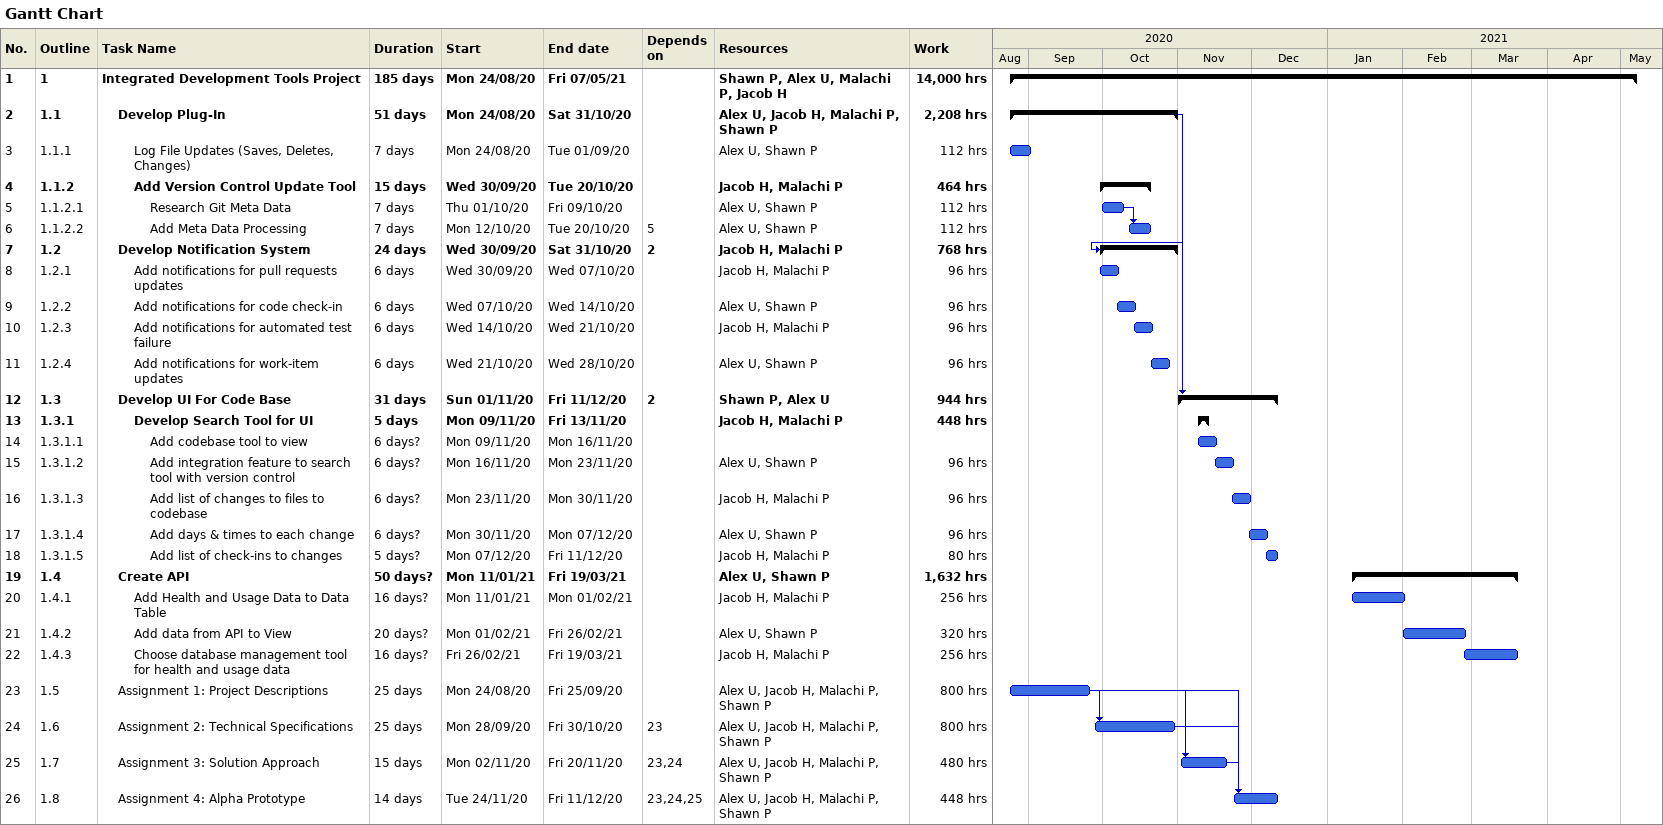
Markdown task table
Gantt Chart

| ID | WBS | Task | Duration | Start | Finish | Predecessors | Resources | Work (h) |
|---|---|---|---|---|---|---|---|---|
| 1 | 1 | **Integrated Development Tools Project** | 185d | 2020-08-24 | 2021-05-07 |  | Shawn P, Alex U, Malachi P, Jacob H | 14000 |
| 2 | 1.1 | **Develop Plug-In** | 51d | 2020-08-24 | 2020-10-31 |  | Alex U, Jacob H, Malachi P, Shawn P | 2208 |
| 3 | 1.1.1 | Log File Updates (Saves, Deletes, Changes) | 7d | 2020-08-24 | 2020-09-01 |  | Alex U, Shawn P | 112 |
| 4 | 1.1.2 | **Add Version Control Update Tool** | 15d | 2020-09-30 | 2020-10-20 |  | Jacob H, Malachi P | 464 |
| 5 | 1.1.2.1 | Research Git Meta Data | 7d | 2020-10-01 | 2020-10-09 |  | Alex U, Shawn P | 112 |
| 6 | 1.1.2.2 | Add Meta Data Processing | 7d | 2020-10-12 | 2020-10-20 | 5 | Alex U, Shawn P | 112 |
| 7 | 1.2 | **Develop Notification System** | 24d | 2020-09-30 | 2020-10-31 | 2 | Jacob H, Malachi P | 768 |
| 8 | 1.2.1 | Add notifications for pull requests updates | 6d | 2020-09-30 | 2020-10-07 |  | Jacob H, Malachi P | 96 |
| 9 | 1.2.2 | Add notifications for code check-in | 6d | 2020-10-07 | 2020-10-14 |  | Alex U, Shawn P | 96 |
| 10 | 1.2.3 | Add notifications for automated test failure | 6d | 2020-10-14 | 2020-10-21 |  | Jacob H, Malachi P | 96 |
| 11 | 1.2.4 | Add notifications for work-item updates | 6d | 2020-10-21 | 2020-10-28 |  | Alex U, Shawn P | 96 |
| 12 | 1.3 | **Develop UI For Code Base** | 31d | 2020-11-01 | 2020-12-11 | 2 | Shawn P, Alex U | 944 |
| 13 | 1.3.1 | **Develop Search Tool for UI** | 5d | 2020-11-09 | 2020-11-13 |  | Jacob H, Malachi P | 448 |
| 14 | 1.3.1.1 | Add codebase tool to view | 6d? | 2020-11-09 | 2020-11-16 |  |  |  |
| 15 | 1.3.1.2 | Add integration feature to search tool with version control | 6d? | 2020-11-16 | 2020-11-23 |  | Alex U, Shawn P | 96 |
| 16 | 1.3.1.3 | Add list of changes to files to codebase | 6d? | 2020-11-23 | 2020-11-30 |  | Jacob H, Malachi P | 96 |
| 17 | 1.3.1.4 | Add days & times to each change | 6d? | 2020-11-30 | 2020-12-07 |  | Alex U, Shawn P | 96 |
| 18 | 1.3.1.5 | Add list of check-ins to changes | 5d? | 2020-12-07 | 2020-12-11 |  | Jacob H, Malachi P | 80 |
| 19 | 1.4 | **Create API** | 50d? | 2021-01-11 | 2021-03-19 |  | Alex U, Shawn P | 1632 |
| 20 | 1.4.1 | Add Health and Usage Data to Data Table | 16d? | 2021-01-11 | 2021-02-01 |  | Jacob H, Malachi P | 256 |
| 21 | 1.4.2 | Add data from API to View | 20d? | 2021-02-01 | 2021-02-26 |  | Alex U, Shawn P | 320 |
| 22 | 1.4.3 | Choose database management tool for health and usage data | 16d? | 2021-02-26 | 2021-03-19 |  | Jacob H, Malachi P | 256 |
| 23 | 1.5 | Assignment 1: Project Descriptions | 25d | 2020-08-24 | 2020-09-25 |  | Alex U, Jacob H, Malachi P, Shawn P | 800 |
| 24 | 1.6 | Assignment 2: Technical Specifications | 25d | 2020-09-28 | 2020-10-30 | 23 | Alex U, Jacob H, Malachi P, Shawn P | 800 |
| 25 | 1.7 | Assignment 3: Solution Approach | 15d | 2020-11-02 | 2020-11-20 | 23, 24 | Alex U, Jacob H, Malachi P, Shawn P | 480 |
| 26 | 1.8 | Assignment 4: Alpha Prototype | 14d | 2020-11-24 | 2020-12-11 | 23, 24, 25 | Alex U, Jacob H, Malachi P, Shawn P | 448 |
